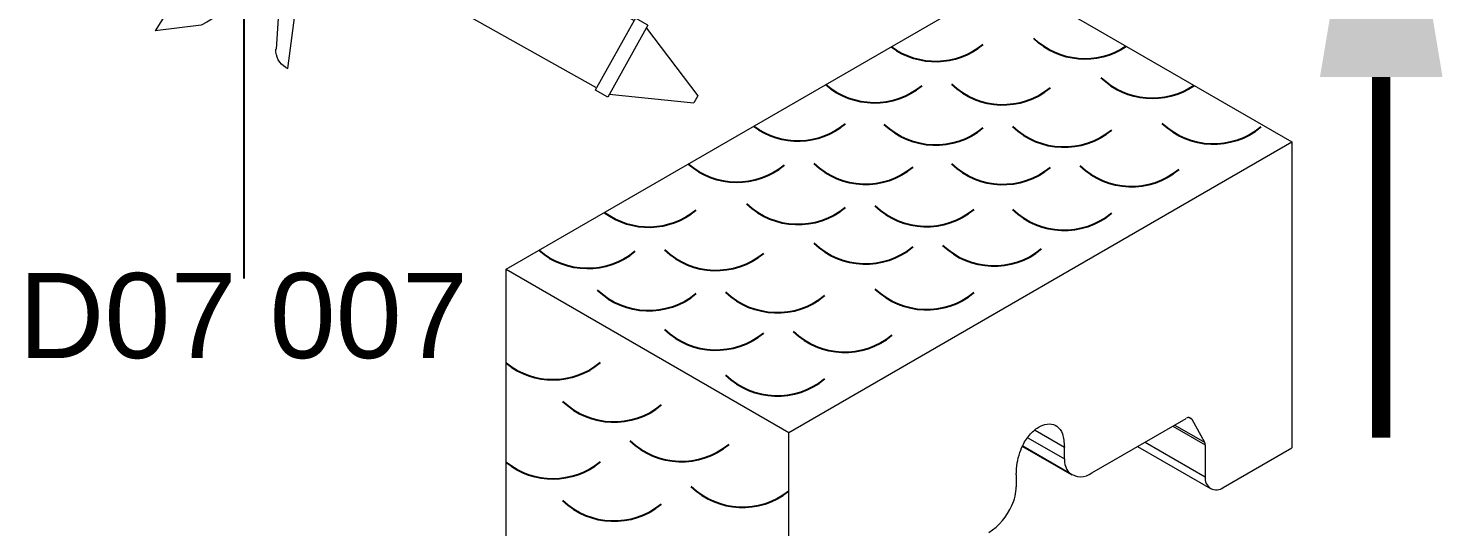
# Model space of a CAD drawing. Header units: millimetres. Extents: x 221 to 2771, y 196 to 840.
# Drawn here: x 2664.51 to 2697.76, y 666.93 to 678.64 of the extents above; entities that cross this region are included whole.
import ezdxf

# ---------------------------------------------------------------- set-up
doc = ezdxf.new("R2010")
doc.units = ezdxf.units.MM
doc.layers.add('TABLO', color=7, linetype='Continuous', lineweight=15)
doc.layers.add('yazı_numara_k', color=21, linetype='Continuous')
doc.styles.get("Standard").update_dxf_attribs({"font": 'arial.ttf'})

# ---------------------------------------------------------------- blocks, each defined once
blk = doc.blocks.new('Yön Görseli')
at = {"color": 32, "const_width": 0.5}
blk.add_lwpolyline([(1544.066, -90.161), (1544.066, -99.975)], dxfattribs=at)
at = {"color": 32}
blk.add_solid([(1545.732, -99.975), (1542.399, -99.975), (1544.066, -109.975)], dxfattribs=at)
blk = doc.blocks.new('slikon')
at = {"layer": 'TABLO', "color": 7}
for p, q in [((-439.91, -21.74), (-440.098, -22.273)), ((-439.279, -21.963), (-439.91, -21.74)), ((-439.468, -22.496), (-440.098, -22.273)), ((-439.016, -23.862), (-439.348, -22.625)), ((-438.47, -23.716), (-438.802, -22.479)), ((-439.149, -24.093), (-445.758, -25.868)), ((-445.611, -26.415), (-439.003, -24.64)), ((-448.86, -25.897), (-445.994, -25.127)), ((-445.994, -25.127), (-443.086, -34.248)), ((-449.188, -25.916), (-449.723, -26.059)), ((-448.352, -29.029), (-449.188, -25.916)), ((-449.123, -26.16), (-448.86, -25.897)), ((-449.697, -26.158), (-461.179, -29.242)), ((-449.723, -26.059), (-449.697, -26.158)), ((-449.697, -26.158), (-448.913, -29.074)), ((-461.74, -29.287), (-461.205, -29.143)), ((-461.74, -29.287), (-460.904, -32.4)), ((-461.205, -29.143), (-461.179, -29.242)), ((-461.179, -29.242), (-460.396, -32.158)), ((-460.396, -32.158), (-448.913, -29.074)), ((-448.887, -29.173), (-448.913, -29.074)), ((-448.352, -29.029), (-448.887, -29.173)), ((-447.856, -29.883), (-447.615, -29.047)), ((-461.708, -29.407), (-464.315, -31.486)), ((-446.902, -29.677), (-447.094, -30.207)), ((-464.315, -31.486), (-464.234, -31.787)), ((-448.48, -34.401), (-448.104, -31.117)), ((-447.429, -31.447), (-447.851, -33.784)), ((-460.936, -32.28), (-464.234, -31.787)), ((-460.904, -32.4), (-460.369, -32.256)), ((-460.369, -32.256), (-460.396, -32.158)), ((-444.782, -33.59), (-443.086, -34.248)), ((-448.398, -34.378), (-448.48, -34.401))]:
    blk.add_line(p, q, dxfattribs=at)
for centre, radius, start, end in [((-439.531, -22.674), 0.755, 15.0335, 70.5204), ((-439.531, -22.674), 0.189, 15.0335, 70.5204), ((-439.198, -23.911), 0.755, 285.0335, 15.0335), ((-439.198, -23.911), 0.189, 285.0335, 15.0335), ((-448.454, -30.716), 1.868, 12.4452, 88.3697), ((-440.607, -31.977), 7.546, 163.8903, 173.4524), ((-440.003, -32.787), 7.546, 160.0095, 169.7732), ((-440.871, -29.226), 5.86, 190.7015, 228.1333), ((-448.593, -33.65), 0.755, 285.0335, 349.7732)]:
    blk.add_arc(centre, radius, start, end, dxfattribs=at)

msp = doc.modelspace()

# ---------------------------------------------------------------- linework, layer by layer
at = {"color": 21, "linetype": 'Continuous', "lineweight": 15}
for p, q in [((2675.743, 672.981), (2687.566, 679.806)), ((2687.566, 679.806), (2694.213, 675.969)), ((2682.39, 669.143), (2694.213, 675.969)), ((2694.213, 675.969), (2694.213, 668.783)), ((2675.743, 672.981), (2682.39, 669.143)), ((2675.743, 665.795), (2675.743, 672.981)), ((2688.178, 669.197), (2688.867, 668.8)), ((2689.512, 668.193), (2691.731, 669.474)), ((2691.412, 669.29), (2692.176, 668.849)), ((2691.46, 669.317), (2692.162, 668.912)), ((2691.793, 669.493), (2691.858, 669.455)), ((2691.858, 669.455), (2692.162, 668.912)), ((2682.39, 661.958), (2682.39, 669.143)), ((2688.008, 669.016), (2688.867, 668.521)), ((2690.762, 668.914), (2692.176, 668.097)), ((2692.176, 668.849), (2692.176, 668.097)), ((2687.882, 668.816), (2689.043, 668.146)), ((2687.887, 668.828), (2688.973, 668.201)), ((2688.867, 668.521), (2688.867, 668.8)), ((2690.586, 668.812), (2692.3, 667.823)), ((2692.6, 667.852), (2694.213, 668.783)), ((2687.735, 668.147), (2687.735, 667.868))]:
    msp.add_line(p, q, dxfattribs=at)
at = {"color": 7, "linetype": 'Continuous'}
for centre, start, end in [((2685.838, 679.625), 233.6394, 309.3427), ((2689.348, 679.688), 226.5796, 303.4174), ((2684.402, 678.655), 229.378, 309.3427), ((2687.423, 678.607), 226.5796, 309.3427), ((2690.933, 678.76), 226.5796, 303.8256), ((2682.606, 677.759), 233.6394, 309.3427), ((2685.838, 677.662), 226.5796, 309.3427), ((2688.859, 677.613), 226.5796, 309.3427), ((2692.369, 677.686), 226.5796, 309.3427), ((2681.169, 676.789), 229.378, 309.3427), ((2684.19, 676.741), 226.5796, 309.3427), ((2687.423, 676.734), 226.5796, 309.3427), ((2690.443, 676.686), 226.5796, 309.3427), ((2682.606, 675.796), 226.5796, 309.3427), ((2679.096, 675.733), 233.6394, 309.3427), ((2685.626, 675.747), 226.5796, 309.3427), ((2688.859, 675.659), 226.5796, 309.3427), ((2684.19, 674.868), 226.5796, 309.3427), ((2687.211, 674.82), 226.5796, 309.3427), ((2677.659, 674.763), 229.378, 309.3427), ((2680.68, 674.714), 226.5796, 309.3427), ((2685.626, 673.793), 226.5796, 309.3427), ((2679.096, 673.769), 226.5796, 309.3427), ((2682.116, 673.721), 226.5796, 309.3427), ((2680.68, 672.842), 226.5796, 309.3427), ((2683.701, 672.793), 226.5796, 309.3427), ((2676.844, 672.147), 231.3673, 309.3427), ((2682.116, 671.767), 226.5796, 309.3427), ((2678.28, 671.153), 226.5796, 309.3427), ((2679.865, 670.225), 226.5796, 309.3427), ((2676.844, 669.818), 231.3673, 309.3427), ((2681.301, 669.151), 226.5796, 308.1231), ((2678.28, 668.825), 226.5796, 309.3427)]:
    msp.add_arc(centre, 1.764, start, end, dxfattribs=at)
at = {"color": 21, "linetype": 'Continuous', "lineweight": 15}
for centre, radius, start, end in [((2691.787, 669.408), 0.0861, 33.5842, 129.9949), ((2692.046, 668.852), 0.13, 358.2898, 27.1811), ((2689.319, 668.493), 0.453, 176.5632, 220.1341), ((2689.248, 668.532), 0.43, 230.2313, 307.9723), ((2686.648, 667.895), 1.088, 334.4592, 358.5683), ((2692.435, 668.055), 0.262, 170.786, 309.2033), ((2686.332, 667.989), 1.415, 302.4147, 336.5565)]:
    msp.add_arc(centre, radius, start, end, dxfattribs=at)
msp.add_open_spline([(2687.735, 668.147), (2687.739, 668.238), (2687.746, 668.406), (2687.808, 668.66), (2687.915, 668.911), (2688.084, 669.146), (2688.304, 669.309), (2688.52, 669.363), (2688.707, 669.301), (2688.843, 669.113), (2688.858, 668.91), (2688.867, 668.8)], degree=3, knots=[0, 0, 0, 0, 0.114713, 0.210627, 0.293152, 0.402442, 0.506763, 0.613717, 0.727498, 0.853254, 1, 1, 1, 1], dxfattribs=at)
at = {"layer": 'yazı_numara_k', "color": 21}
msp.add_line((2669.582, 680.789), (2669.582, 672.761), dxfattribs=at)

# ---------------------------------------------------------------- block references
at = {"xscale": -0.6000000000000002, "yscale": 0.6000000000000001, "zscale": 0.6000000000000001, "rotation": 345.754208235276}
msp.add_blockref('slikon', (2414.877, 763.918), dxfattribs=at)
at = {"color": 253, "xscale": 0.8640000000000001, "yscale": 0.8640000000000001, "zscale": 0.8640000000000001, "rotation": 179.9703521385411}
msp.add_blockref('Yön Görseli', (4030.34, 590.428), dxfattribs=at)

# ---------------------------------------------------------------- texts
at = {"layer": 'yazı_numara_k', "color": 21, "insert": (2664.285, 670.861), "char_height": 2, "attachment_point": 7}
msp.add_mtext('{\\fArial|b0|i0|c162|p34;D07 007}', dxfattribs=at)

doc.saveas('drawing.dxf')
